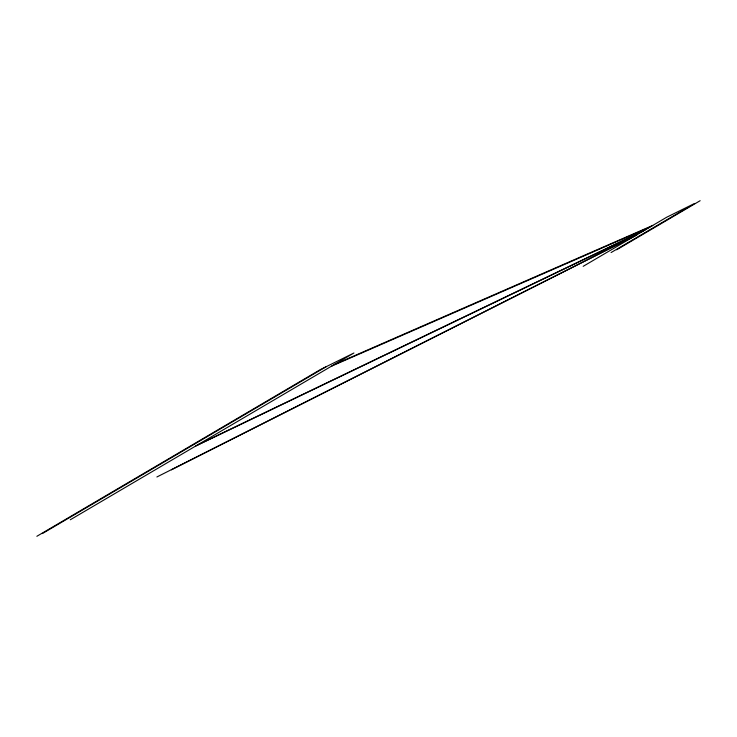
<?xml version="1.0" encoding="UTF-8"?>
<svg xmlns="http://www.w3.org/2000/svg" width="737" height="737" viewBox="0 0 737 737"><rect width="100%" height="100%" fill="white"/><g stroke="black" fill="none" stroke-linecap="round" stroke-linejoin="round"><path stroke-width="1.11" d="M36.85 536.296L320.466 369.532L353.917 353.005L70.301 519.769M42.424 533.542L326.049 366.777M583.188 266.333L666.699 217.231L694.576 203.458L611.065 252.561M616.639 249.806L700.15 200.704M156.88 476.986L637.09 234.642M171.362 469.828L635.257 235.72M197.332 445.074L645.382 229.769M195.498 446.152L643.548 230.847M334.386 364.493L652.752 225.43M331.457 366.215L649.822 227.153"/></g></svg>
